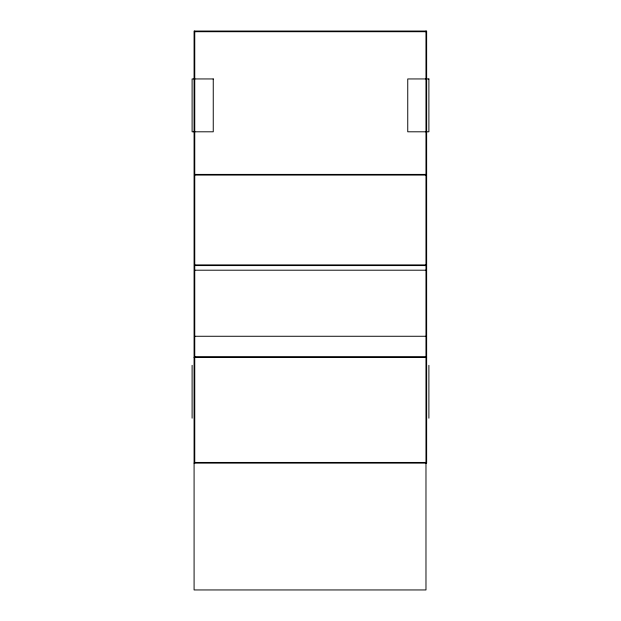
<?xml version="1.0" encoding="UTF-8"?>
<svg xmlns="http://www.w3.org/2000/svg" width="621" height="621" viewBox="0 0 621 621"><rect width="100%" height="100%" fill="white"/><g stroke="black" fill="none" stroke-linecap="round" stroke-linejoin="round"><path stroke-width="0.93" d="M194.753 31.71L425.975 31.71M194.753 174.408L425.975 174.408M194.753 175.068L425.975 175.068M194.753 264.919L425.975 264.919M194.753 265.578L425.975 265.578M194.753 270.205L425.975 270.205M194.753 336.264L425.975 336.264M194.753 356.71L425.975 356.71M194.086 357.409L426.635 357.409M194.753 462.443L425.975 462.443M194.086 463.111L426.635 463.111L426.635 31.05L194.086 31.05L194.086 589.95L425.975 589.95L425.975 31.05M428.894 365.334L428.894 418.181M194.753 31.05L194.753 463.111M192.106 365.334L192.106 418.181M213.251 78.945L192.106 78.945L192.106 131.799L213.251 131.799L213.251 78.945M428.894 78.945L407.749 78.945L407.749 131.799L428.894 131.799L428.894 78.945"/></g></svg>
